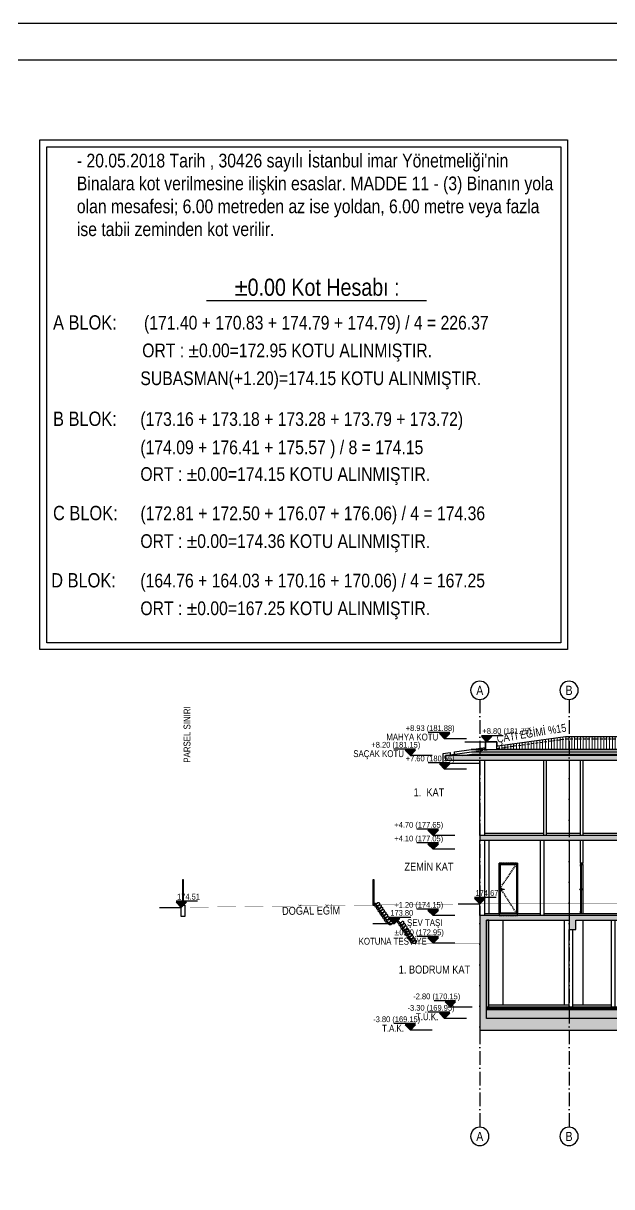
# Model space of a CAD drawing. Header units: millimetres. Extents: x 82776 to 137242, y 11666 to 27998.
# Drawn here: x 91927 to 92570, y 17838 to 19109 of the extents above; entities that cross this region are included whole.
import ezdxf
from ezdxf.enums import TextEntityAlignment as Align

# ---------------------------------------------------------------- set-up
doc = ezdxf.new("R2010")
doc.units = ezdxf.units.MM
for name, pattern in [('( Hidden )', [0.375, 0.25, -0.125]), ('ACAD_ISO03W100', [30, 12, -18]), ('ACAD_ISO10W100', [18, 12, -3, 0, -3]), ('DASHDOT', [1, 0.5, -0.25, 0, -0.25]), ('DASHED', [15, 10, -5])]:
    doc.linetypes.add(name, pattern=pattern)
for name, color, linetype in [('0_IFC_Concrete Trace', 253, '( Hidden )'), ('0_IFC_Elevation_3', 21, 'Continuous'), ('0_IFC_Elevation_4', 11, 'Continuous'), ('0_IFC_Elevation_5', 252, 'Continuous'), ('0_IFC_Grid', 14, 'ACAD_ISO10W100'), ('0_IFC_Grid_Text_100', 14, 'Continuous'), ('0_IFC_Hatch', 250, 'Continuous'), ('0_IFC_Hatch_Structure', 251, 'Continuous'), ('0_IFC_Legend_Viewport', 7, 'Continuous'), ('0_IFC_Notation_Level_50', 160, 'Continuous'), ('0_IFC_Notation_Section_50', 10, 'Continuous'), ('0_IFC_Parsel Sınırı', 191, 'ACAD_ISO03W100'), ('0_IFC_Steelsection', 20, 'Continuous'), ('0_IFC_Text_Explanation_200', 231, 'Continuous'), ('0_IFC_Text_Explanation_50', 231, 'Continuous'), ('1_IFC_Concrete_Section', 50, 'Continuous'), ('1_IFC_Door', 83, 'Continuous'), ('2_IFC_Handrail', 181, 'Continuous'), ('2_IFC_Wall', 130, 'Continuous'), ('4_IFC_Adhesive', 135, 'Continuous'), ('4_IFC_Floor_Cladding', 143, 'Continuous'), ('4_IFC_Kaplama', 55, 'Continuous'), ('7_IFC_Landscape', 45, 'Continuous')]:
    doc.layers.add(name, color=color, linetype=linetype)
doc.styles.add('IFC_TEXT', font='ARIALN.TTF')

# ---------------------------------------------------------------- blocks, each defined once
blk = doc.blocks.new('KOT HESABI')
at = {"layer": '0_IFC_Text_Explanation_200'}
blk.add_line((159.5, -115.6), (399.8, -115.6), dxfattribs=at)
for points in [[(-22.5, 59.9), (554, 59.9), (554, -497), (-22.5, -497)], [(-15, 52.4), (546.5, 52.4), (546.5, -489.5), (-15, -489.5)]]:
    blk.add_lwpolyline(points, close=True, dxfattribs=at)
at = {"layer": '0_IFC_Text_Explanation_200', "style": 'IFC_TEXT'}
for s, height, p in [('           %%P0.00 Kot Hesabı : ', 18.75, (124.4, -110.4)), ('A BLOK:', 15.62, (-8.1, -147.3)), ('(171.40 + 170.83 + 174.79 + 174.79) / 4 = 226.37 ', 15, (91.3, -147.3)), ('ORT : %%P0.00=172.95 KOTU ALINMIŞTIR.', 15, (89.3, -177.6)), ('SUBASMAN(+1.20)=174.15 KOTU ALINMIŞTIR.', 15, (87.3, -208)), ('B BLOK:', 15.62, (-8.1, -252.6)), ('(173.16 + 173.18 + 173.28 + 173.79 + 173.72) ', 15, (87.3, -252.6)), ('(174.09 + 176.41 + 175.57 ) / 8 = 174.15', 15, (87.3, -283.5)), ('ORT : %%P0.00=174.15 KOTU ALINMIŞTIR.', 15, (87.3, -312.7)), ('C BLOK:', 15.62, (-8.1, -355.6)), ('(172.81 + 172.50 + 176.07 + 176.06) / 4 = 174.36', 15, (87.4, -355.6)), ('ORT : %%P0.00=174.36 KOTU ALINMIŞTIR.', 15, (87.3, -386)), ('D BLOK:', 15.62, (-10.1, -429.1)), ('(164.76 + 164.03 + 170.16 + 170.06) / 4 = 167.25', 15, (87.3, -429.1)), ('ORT : %%P0.00=167.25 KOTU ALINMIŞTIR.', 15, (87.3, -459.4))]:
    blk.add_text(s, height=height, dxfattribs=at).set_placement(p)
at = {"layer": '0_IFC_Text_Explanation_200', "insert": (17.9, 44.9), "char_height": 15, "width": 526.532, "attachment_point": 1, "style": 'IFC_TEXT'}
blk.add_mtext("- 20.05.2018 Tarih , 30426 sayılı İstanbul imar Yönetmeliği'nin Binalara kot verilmesine ilişkin esaslar. MADDE 11 - (3) Binanın yola olan mesafesi; 6.00 metreden az ise yoldan, 6.00 metre veya fazla ise tabii zeminden kot verilir.", dxfattribs=at)
blk = doc.blocks.new('*U1842')
at = {"layer": '0_IFC_Legend_Viewport', "transparency": 33554687}
blk.add_lwpolyline([(-5476.5, 2920), (0, 2920), (0, 0), (-5476.5, 0)], close=True, dxfattribs=at)
at = {"style": 'IFC_TEXT'}
for tag, p in [('PAFTA', (-3296.7, 17.9)), ('OLCEK', (-110.4, 17.9))]:
    blk.add_attdef(tag, p, '', height=35, dxfattribs=at)
blk = doc.blocks.new('P_FITIL2')
at = {"layer": '4_IFC_Adhesive'}
blk.add_line((0.5, 0), (-0.5, 0), dxfattribs=at)
blk.add_lwpolyline([(-0.6, -0.1), (-0.1, -0.1), (-0.1, -0.3), (-0.1, -0.3), (-0.1, -0.5), (-0.1, -0.5), (-0.1, -0.7), (0.1, -0.7), (0.1, -0.5), (0.1, -0.5), (0.1, -0.3), (0.1, -0.3), (0.1, -0.1), (0.6, -0.1)], dxfattribs=at)
for radius, start, end in [(0.61, 10.3889, 169.6111), (0.51, 24.3157, 155.6843)]:
    blk.add_arc((0, -0.2), radius, start, end, dxfattribs=at)
blk = doc.blocks.new('*U2165')
at = {"layer": '0_IFC_Elevation_5'}
for p, q in [((-5.2, -6.6), (-5.2, -220, 0)), ((-6, -114, 0), (0.5, -114, 0)), ((0.5, -116, 0), (-6, -116, 0)), ((1, -112.5, 0), (0.5, -112.5, 0)), ((0.5, -112.5, 0), (0.5, -117.5, 0)), ((0.5, -117.5, 0), (1, -117.5, 0)), ((4.8, -112.5, 0), (5.3, -112.5, 0)), ((5.3, -117.5, 0), (4.8, -117.5, 0)), ((5.3, -112.5, 0), (5.3, -117.5, 0)), ((8, -114, 0), (5.3, -114, 0)), ((5.3, -116, 0), (8, -116, 0)), ((8, -116, 0), (8, -114, 0))]:
    blk.add_line(p, q, dxfattribs=at)
at = {"layer": '0_IFC_Elevation_5', "elevation": 0}
for points in [[(4.8, -5.2), (4.8, -220)], [(-6, -114), (-6, -116)]]:
    blk.add_lwpolyline(points, dxfattribs=at)
at = {"layer": '1_IFC_Door'}
for p, q in [((1.2, -219, 0), (1.2, -5.7, 0)), ((1.2, -5.9, 0), (4.6, -5.9, 0)), ((4.6, -5.7, 0), (4.6, -219, 0)), ((1.2, -218.8, 0), (4.6, -218.8, 0))]:
    blk.add_line(p, q, dxfattribs=at)
for points in [[(4.8, -5), (-0.5, -5), (-0.5, -5.4), (0.5, -5.4), (0.5, -5.9), (-0.1, -5.9), (-0.1, -6.2), (0.5, -6.2), (0.5, -6.6), (-5.2, -6.6), (-5.2, 0), (4.8, 0)], [(1.2, -5.9), (1.2, -13.9), (4.6, -13.9), (4.6, -5.9)], [(1.2, -111), (1.2, -119), (4.6, -119), (4.6, -111)], [(1.2, -210.8), (1.2, -218.8), (4.6, -218.8), (4.6, -210.8)]]:
    blk.add_lwpolyline(points, close=True, dxfattribs=at)
at = {"layer": '1_IFC_Door', "elevation": 0}
blk.add_lwpolyline([(4.8, -5), (-0.5, -5), (-0.5, -5.4), (4.6, -5.4, 0.414214), (4.8, -5.2), (4.8, -5), (4.8, -5)], format="xyb", dxfattribs=at)
at = {"layer": '1_IFC_Door'}
blk.add_lwpolyline([(4.8, -5.9), (4.8, -218.8, -0.414214), (4.6, -219), (1.2, -219, -0.414214), (1, -218.8), (1, -218.6), (1, -6.1), (1, -5.9, -0.414214), (1.2, -5.7), (4.6, -5.7, -0.414214)], format="xyb", close=True, dxfattribs=at)
at = {"rotation": 270}
blk.add_blockref('P_FITIL2', (0.6, -6, 0), dxfattribs=at)
blk = doc.blocks.new('*U1034')
blk.add_wipeout([(80, 220), (0, 220), (0, 0), (80, 0)]).dxf.layer = '0_IFC_Elevation_5'
at = {"layer": '0_IFC_Elevation_4'}
for points in [[(80, 0), (80, 220), (0, 220), (0, 0)], [(75, 1), (75, 214), (5, 214), (5, 1)]]:
    blk.add_lwpolyline(points, close=True, dxfattribs=at)
blk.add_lwpolyline([(76, 0), (76, 215), (4, 215), (4, 0)], dxfattribs=at)
at = {"layer": '0_IFC_Elevation_5', "linetype": 'DASHED', "ltscale": 0.5}
blk.add_lwpolyline([(0, -10), (0, 220), (80, 220), (80, -10)], close=True, dxfattribs=at)
blk.add_lwpolyline([(5, 1), (75, 110.5), (5, 214)], dxfattribs=at)
at = {"layer": '0_IFC_Elevation_5'}
blk.add_lwpolyline([(70, 104, 1), (70, 106), (58, 106), (58, 104)], format="xyb", close=True, dxfattribs=at)
blk.add_circle((70, 105), 3, dxfattribs=at)
blk = doc.blocks.new('0_IFC_AXIS_TEXT_100')
at = {"layer": '0_IFC_Grid_Text_100'}
blk.add_circle((0, 1000), 1000, dxfattribs=at)
at = {"layer": '0_IFC_Grid_Text_100', "style": 'IFC_TEXT'}
blk.add_attdef('AXIS_NO', text='', height=1000, dxfattribs=at).set_placement((0, 993), align=Align.MIDDLE_CENTER)
blk = doc.blocks.new('SEV TASI')
blk.add_wipeout([(3.1, 10.3), (-0.4, 10.3), (-0.8, 10.3), (-1.1, 10.1), (-1.5, 9.9), (-1.7, 9.7), (-1.9, 9.4), (-2, 9), (-2.1, 8.6), (-2, 8.2), (0, 0), (10, 0), (11.2, -4.7), (19.9, -4.7), (24.4, 2.9), (24.8, 3.9), (24.9, 5), (24.8, 6.1), (24.5, 7.2), (24, 8.2), (23.3, 9.1), (22.4, 9.8), (21.4, 10.3), (17.9, 10.3), (14.8, 5.6), (4.3, 5.6)]).dxf.layer = '7_IFC_Landscape'
at = {"layer": '7_IFC_Landscape'}
blk.add_lwpolyline([(0, 0), (-2, 8.2, -0.486604), (-0.4, 10.3), (3.1, 10.3), (4.3, 5.6), (14.8, 5.6), (17.9, 10.3), (21.4, 10.3, -0.425542), (24.4, 2.9), (19.9, -4.7), (11.2, -4.7), (10, 0)], format="xyb", close=True, dxfattribs=at)
blk = doc.blocks.new('*U2143')
blk.add_blockref('SEV TASI', (52, -77.2))
blk.add_blockref('SEV TASI', (58.9, -87.5))
blk.add_blockref('SEV TASI', (65.9, -97.8))
blk.add_blockref('SEV TASI', (72.8, -108.1))
blk.add_blockref('SEV TASI', (79.8, -118.5))
blk.add_blockref('SEV TASI', (86.7, -128.8))
blk.add_blockref('SEV TASI', (93.6, -139.1))
blk.add_blockref('SEV TASI', (100.6, -149.4))
blk.add_blockref('SEV TASI', (107.5, -159.7))
blk = doc.blocks.new('*U2144')
blk.add_blockref('SEV TASI', (52.5, -78))
blk.add_blockref('SEV TASI', (59.4, -88.3))
blk.add_blockref('SEV TASI', (66.4, -98.6))
blk.add_blockref('SEV TASI', (73.3, -108.9))
blk.add_blockref('SEV TASI', (80.3, -119.2))
blk.add_blockref('SEV TASI', (87.2, -129.5))
blk.add_blockref('SEV TASI', (94.1, -139.8))
blk.add_blockref('SEV TASI', (101.1, -150.1))
blk.add_blockref('SEV TASI', (108, -160.4))
blk = doc.blocks.new('0_IFC_NOT_RUDELEVEL_50_N')
at = {"layer": '0_IFC_Notation_Level_50'}
h = blk.add_hatch(color=256, dxfattribs=at)
h.dxf.hatch_style = 1
h.paths.add_polyline_path([(-201.6, 201.6), (201.6, 201.6), (0, 0)])
for p, q in [((-834.4, 0), (0, 0)), ((-201.6, 246.4), (627.2, 246.4))]:
    blk.add_line(p, q, dxfattribs=at)
blk.add_lwpolyline([(-201.6, 201.6), (201.6, 201.6), (0, 0), (-201.6, 201.6)], dxfattribs=at)
at = {"layer": '0_IFC_Notation_Level_50', "style": 'IFC_TEXT'}
blk.add_attdef('LEVEL', (-201.6, 302.4), '', height=280, dxfattribs=at)
blk = doc.blocks.new('VAZ 1_DE')
at = {"layer": '0_IFC_Elevation_4', "linetype": 'DASHED', "ltscale": 3, "const_width": 1}
blk.add_lwpolyline([(842.4, -1076.4), (1304.4, -1070.7), (3304.4, -1072.7), (3904.4, -1012.7), (5904.4, -945.7), (6504.4, -1001.7), (7254.4, -1007.7), (7689.4, -1011.3)], dxfattribs=at)
ref = blk.add_blockref('0_IFC_NOT_RUDELEVEL_50_N', (1304.4, -1070.7), dxfattribs=dict(xscale=0.114, yscale=0.114, zscale=0.114))
ref.add_attrib('LEVEL', '174.67', (1285.8, -1036.3), dxfattribs={"layer": '0_IFC_Notation_Level_50', "height": 24.94, "style": 'IFC_TEXT'})
ref = blk.add_blockref('0_IFC_NOT_RUDELEVEL_50_N', (0, -1086.7, -349700.6), dxfattribs=dict(xscale=0.114, yscale=0.114, zscale=0.114))
ref.add_attrib('LEVEL', '174.51', (-18.5, -1052.3, -349700.6), dxfattribs={"layer": '0_IFC_Notation_Level_50', "height": 24.94, "style": 'IFC_TEXT'})
at = {"layer": '0_IFC_Elevation_4', "linetype": 'DASHED', "ltscale": 3, "insert": (440.2, -1084.4), "char_height": 35, "attachment_point": 1, "rotation": 0.4691, "style": 'IFC_TEXT'}
blk.add_mtext_dynamic_manual_height_columns('\\pxt4;DOĞAL EĞİM', width=252.297, gutter_width=125, heights=[0], dxfattribs=at)
blk = doc.blocks.new('1-1 VAZIYET KESITI')
at = {"layer": '0_IFC_Elevation_5'}
h = blk.add_hatch(dxfattribs=at)
h.set_pattern_fill('AR-CONC', color=256, scale=0.3, angle=180)
h.set_pattern_definition([(230, (-107543.747, -29261.813), (-54.6554, 4.781726), [5.715, -62.865]), (175, (-107543.747, -29261.81), (10.573026, -57.317054), [4.572, -50.292175]), (280.451445, (-107548.3, -29261.414), (-44.082374, -52.535326), [4.857003, -53.427073]), (226.1842, (-107543.747, -29277.05), (-81.323712, 12.6127), [8.5725, -94.2975]), (276.63556, (-107550.52, -29276), (-71.22124, -74.22784), [7.28551, -80.14068]), (171.18415, (-107543.75, -29277.05), (-71.22124, -74.22784), [6.85799, -75.43792]), (201, (-107551.367, -29273.243), (-45.484317, 30.67956), [5.715, -62.865]), (146, (-107551.367, -29273.24), (-18.540609, -55.25639), [4.572, -50.292]), (251.451445, (-107555.157, -29270.686), (-64.024926, -24.57683), [4.857003, -53.42698]), (217.5, (-107543.747, -29261.813), (-0.926581, -25.3665117), [0, -49.6824, 0, -51.054, 0, -50.4825]), (187.5, (-107543.747, -29261.813), (-20.045899, -30.0541724), [0, -29.1084, 0, -48.5394, 0, -19.2405]), (147.5, (-107526.754, -29261.813), (-40.6771786, 1.7186232), [0, -19.05, 0, -59.436, 0, -78.867]), (137.5, (-107519.134, -29261.813), (-44.438754, -7.627947), [0, -24.765, 0, -39.4716, 0, -56.007])])
h.paths.add_polyline_path([(-7159.22631, 767.27392), (-5649.22631, 767.27392), (-5649.22631, 727.27392), (-7159.22631, 727.27392)])
at = {"layer": '0_IFC_Hatch', "lineweight": 0, "transparency": 33554687}
h = blk.add_hatch(dxfattribs=at)
h.set_pattern_fill('LINE', color=256, scale=4, angle=90)
h.set_pattern_definition([(90, (-116675.13, -30293.168), (-12.7, 8e-16), [])])
h.paths.add_polyline_path([(-5563.53801, 1960.02392), (-5152.23368, 1903.02885), (-7226.22082, 1903.02885), (-6814.91714, 1960.02392)])
at = {"layer": '0_IFC_Hatch_Structure'}
h = blk.add_hatch(dxfattribs=at)
h.set_pattern_fill('ANSI31', color=256, angle=180)
h.set_pattern_definition([(225, (-107543.7466, -29261.8125), (2.24506403, -2.24506403), [])])
h.paths.add_polyline_path([(-7159.22631, 767.27392), (-5649.22631, 767.27392), (-5649.22631, 777.27392), (-7159.22631, 777.27392)])
at = {"layer": '0_IFC_Concrete Trace', "linetype": '( Hidden )', "ltscale": 50}
blk.add_lwpolyline([(-7224.83895, 1893.12478), (-6814.22757, 1950.02392), (-5564.22757, 1950.02392), (-5153.61281, 1893.1244)], dxfattribs=at)
at = {"layer": '0_IFC_Elevation_3'}
blk.add_lwpolyline([(-5563.53801, 1960.02392), (-5152.23368, 1903.02885), (-7226.22082, 1903.02885), (-6814.91714, 1960.02392), (-5563.53801, 1960.02392)], close=True, dxfattribs=at)
at = {"layer": '0_IFC_Elevation_4'}
for points in [[(-6799.22631, 1857.27392), (-6799.22631, 1537.27392)], [(-7149.22631, 1507.27392), (-7149.22631, 1187.27392)], [(-6799.22631, 1507.27392), (-6799.22631, 1187.27392)], [(-6739.22631, 1157.27392), (-6739.22631, 787.27392)]]:
    blk.add_lwpolyline(points, dxfattribs=at)
at = {"layer": '0_IFC_Elevation_5'}
blk.add_lwpolyline([(-6819.22631, 787.27392), (-6819.22631, 1157.27392)], dxfattribs=at)
at = {"layer": '0_IFC_Grid', "ltscale": 5}
for points in [[(-7189.22631, 2122.27392), (-7189.22631, 252.27392)], [(-6799.22631, 2122.27392), (-6799.22631, 252.27392)]]:
    blk.add_lwpolyline(points, dxfattribs=at)
at = {"layer": '0_IFC_Parsel Sınırı', "ltscale": 0.3, "const_width": 1}
blk.add_lwpolyline([(-8493.60058, 117.27392), (-8493.58571, 2092.27392)], dxfattribs=at)
at = {"layer": '0_IFC_Steelsection'}
for points in [[(-7339.22631, 1877.27392), (-7224.83895, 1893.12478), (-5153.61555, 1893.12478), (-5039.22801, 1877.27392)], [(-7266.37197, 1877.27392), (-7224.14939, 1883.12478), (-5154.30512, 1883.12478), (-5112.08246, 1877.27392)]]:
    blk.add_lwpolyline(points, dxfattribs=at)
at = {"layer": '1_IFC_Concrete_Section'}
for points in [[(-5039.22631, 1857.27392), (-5039.22631, 1877.27392), (-7339.22631, 1877.27392), (-7339.22631, 1857.27392)], [(-6569.22631, 1527.27392), (-7189.22631, 1527.27392), (-7189.22631, 1507.27392), (-6569.22631, 1507.27392)], [(-7159.22631, 767.27392), (-5649.22631, 767.27392), (-5649.22631, 777.27392), (-7159.22631, 777.27392)]]:
    blk.add_lwpolyline(points, close=True, dxfattribs=at)
at = {"layer": '1_IFC_Concrete_Section', "elevation": -349700.63934}
blk.add_lwpolyline([(-8478.58571, 1223.27389), (-8478.58571, 1173.27389), (-8493.58571, 1173.27389), (-8493.58571, 1223.27389)], close=True, dxfattribs=at)
at = {"layer": '2_IFC_Handrail', "elevation": -349700.63934}
blk.add_lwpolyline([(-8483.58571, 1223.27389), (-8483.58571, 1333.27389), (-8488.58571, 1333.27389), (-8488.58571, 1223.27389)], close=True, dxfattribs=at)
at = {"layer": '2_IFC_Wall'}
for points in [[(-7169.22631, 1527.27392), (-7189.22631, 1527.27392), (-7189.22631, 1857.27392), (-7169.22631, 1857.27392)], [(-6899.22631, 1527.27392), (-6909.22631, 1527.27392), (-6909.22631, 1857.27392), (-6899.22631, 1857.27392)], [(-6739.22631, 1527.27392), (-6749.22631, 1527.27392), (-6749.22631, 1857.27392), (-6739.22631, 1857.27392)], [(-7169.22631, 1177.27392), (-7189.22631, 1177.27392), (-7189.22631, 1507.27392), (-7169.22631, 1507.27392)], [(-6909.22631, 1177.27392), (-6924.22631, 1177.27392), (-6924.22631, 1507.27392), (-6909.22631, 1507.27392)], [(-6739.26464, 1407.27392), (-6749.26464, 1407.27392), (-6749.22631, 1507.27392), (-6739.22631, 1507.27392)], [(-7159.22631, 777.27392), (-7149.22631, 777.27392), (-7149.22631, 1157.27392), (-7159.22631, 1157.27392)], [(-6599.22631, 777.27392), (-6614.22631, 777.27392), (-6614.22631, 1157.27392), (-6599.22631, 1157.27392)], [(-6784.22631, 777.27392), (-6799.22631, 777.27392), (-6799.22631, 1117.27392), (-6784.22631, 1117.27392)]]:
    blk.add_lwpolyline(points, close=True, dxfattribs=at)
at = {"layer": '4_IFC_Floor_Cladding'}
for points in [[(-7169.22631, 1537.27392), (-6909.22631, 1537.27392)], [(-6899.22631, 1537.27392), (-6749.22631, 1537.27392)], [(-6739.22631, 1537.27392), (-6579.22631, 1537.27392)], [(-7169.22801, 1187.27392), (-6924.22631, 1187.27392)], [(-6909.22631, 1187.27392), (-6509.22632, 1187.27392)], [(-7149.22631, 787.27392), (-6799.22631, 787.27392)], [(-6784.22631, 787.27392), (-6614.22631, 787.27392)]]:
    blk.add_lwpolyline(points, dxfattribs=at)
at = {"layer": '4_IFC_Kaplama', "transparency": 33554687}
blk.add_lwpolyline([(-7189.22631, 1842.27392), (-7349.22631, 1842.27392), (-7349.22631, 1885.98376), (-7319.22757, 1890.14074), (-7319.22757, 1880.04518), (-7299.22757, 1882.81662), (-7299.22757, 1892.91217), (-7226.22082, 1903.02885), (-5152.23368, 1903.02885), (-5079.22757, 1892.91228), (-5079.22757, 1882.81673), (-5059.22757, 1880.0453), (-5059.22757, 1890.14085), (-5029.22884, 1885.98388), (-5029.22884, 1842.27392), (-5189.22631, 1842.27392)], dxfattribs=at)
ref = blk.add_blockref('0_IFC_AXIS_TEXT_100', (-7189.22631, 2122.27392), dxfattribs=dict(xscale=-0.04, yscale=0.04, zscale=0.04, rotation=0.0064968962269241))
ref.add_attrib('AXIS_NO', 'A', dxfattribs={"layer": '0_IFC_Grid_Text_100', "height": 40, "rotation": 0.0064969, "style": 'IFC_TEXT'}).set_placement((-7189.23082, 2161.98256), align=Align.MIDDLE_CENTER)
ref = blk.add_blockref('0_IFC_AXIS_TEXT_100', (-6799.22631, 2122.27392), dxfattribs=dict(xscale=-0.04, yscale=0.04, zscale=0.04, rotation=0.0064968962269241))
ref.add_attrib('AXIS_NO', 'B', dxfattribs={"layer": '0_IFC_Grid_Text_100', "height": 40, "rotation": 0.0064969, "style": 'IFC_TEXT'}).set_placement((-6799.23082, 2161.98256), align=Align.MIDDLE_CENTER)
ref = blk.add_blockref('0_IFC_NOT_RUDELEVEL_50_N', (-7342.72589, 1950.02392), dxfattribs=dict(xscale=-0.114, yscale=0.114, zscale=0.114))
ref.add_attrib('LEVEL', '+8.93 (181.88)', (-7512.83935, 1984.49752), dxfattribs={"layer": '0_IFC_Notation_Level_50', "height": 24.9375, "style": 'IFC_TEXT'})
ref = blk.add_blockref('0_IFC_NOT_RUDELEVEL_50_N', (-7492.72589, 1877.27392), dxfattribs=dict(xscale=-0.114, yscale=0.114, zscale=0.114))
ref.add_attrib('LEVEL', '+8.20 (181.15)', (-7662.83935, 1911.74752), dxfattribs={"layer": '0_IFC_Notation_Level_50', "height": 24.9375, "style": 'IFC_TEXT'})
ref = blk.add_blockref('0_IFC_NOT_RUDELEVEL_50_N', (-7342.72589, 1817.27392), dxfattribs=dict(xscale=-0.114, yscale=0.114, zscale=0.114))
ref.add_attrib('LEVEL', '+7.60 (180.55)', (-7512.83935, 1851.74752), dxfattribs={"layer": '0_IFC_Notation_Level_50', "height": 24.9375, "style": 'IFC_TEXT'})
ref = blk.add_blockref('0_IFC_NOT_RUDELEVEL_50_N', (-7392.72589, 1527.27392), dxfattribs=dict(xscale=-0.114, yscale=0.114, zscale=0.114))
ref.add_attrib('LEVEL', '+4.70 (177.65)', (-7562.83935, 1561.74752), dxfattribs={"layer": '0_IFC_Notation_Level_50', "height": 24.9375, "style": 'IFC_TEXT'})
ref = blk.add_blockref('0_IFC_NOT_RUDELEVEL_50_N', (-7392.72589, 1467.27392), dxfattribs=dict(xscale=-0.114, yscale=0.114, zscale=0.114))
ref.add_attrib('LEVEL', '+4.10 (177.05)', (-7562.83935, 1501.74752), dxfattribs={"layer": '0_IFC_Notation_Level_50', "height": 24.9375, "style": 'IFC_TEXT'})
at = {"xscale": -1, "rotation": 359.9984618957857}
blk.add_blockref('*U2165', (-6744.45032, 1407.27306), dxfattribs=at)
at = {"rotation": 359.9999999936056}
blk.add_blockref('*U2143', (-7598.44735, 1219.48862), dxfattribs=at)
ref = blk.add_blockref('0_IFC_NOT_RUDELEVEL_50_N', (-7317.72589, 777.27392), dxfattribs=dict(xscale=-0.114, yscale=0.114, zscale=0.114))
ref.add_attrib('LEVEL', '-2.80 (170.15)', (-7479.99748, 811.74752), dxfattribs={"layer": '0_IFC_Notation_Level_50', "height": 24.9375, "style": 'IFC_TEXT'})
ref = blk.add_blockref('0_IFC_NOT_RUDELEVEL_50_N', (-7342.72589, 727.27392), dxfattribs=dict(xscale=-0.114, yscale=0.114, zscale=0.114))
ref.add_attrib('LEVEL', '-3.30 (169.95)', (-7504.99748, 761.74752), dxfattribs={"layer": '0_IFC_Notation_Level_50', "height": 24.9375, "style": 'IFC_TEXT'})
ref = blk.add_blockref('0_IFC_NOT_RUDELEVEL_50_N', (-7492.72589, 677.27392), dxfattribs=dict(xscale=-0.114, yscale=0.114, zscale=0.114))
ref.add_attrib('LEVEL', '-3.80 (169.15)', (-7654.99748, 711.74752), dxfattribs={"layer": '0_IFC_Notation_Level_50', "height": 24.9375, "style": 'IFC_TEXT'})
ref = blk.add_blockref('0_IFC_AXIS_TEXT_100', (-7189.22369, 172.27392), dxfattribs=dict(xscale=-0.04, yscale=0.04, zscale=0.04, rotation=0.0064968962269241))
ref.add_attrib('AXIS_NO', 'A', dxfattribs={"layer": '0_IFC_Grid_Text_100', "height": 40, "rotation": 0.0064969, "style": 'IFC_TEXT'}).set_placement((-7189.22819, 211.98256), align=Align.MIDDLE_CENTER)
ref = blk.add_blockref('0_IFC_AXIS_TEXT_100', (-6799.22369, 172.27392), dxfattribs=dict(xscale=-0.04, yscale=0.04, zscale=0.04, rotation=0.0064968962269241))
ref.add_attrib('AXIS_NO', 'B', dxfattribs={"layer": '0_IFC_Grid_Text_100', "height": 40, "rotation": 0.0064969, "style": 'IFC_TEXT'}).set_placement((-6799.22819, 211.98256), align=Align.MIDDLE_CENTER)
at = {"layer": '0_IFC_Notation_Level_50', "char_height": 30, "attachment_point": 3, "style": 'IFC_TEXT'}
for s, width, insert in [('MAHYA KOTU', 236.3108618, (-7370.70829, 1973.00632)), ('SAÇAK KOTU', 262.7231776, (-7520.70829, 1900.25632)), ('T.Ü.K.', 128.3106315, (-7370.70829, 750.25632)), ('T.A.K.', 128.3106315, (-7520.70829, 700.25632))]:
    blk.add_mtext_dynamic_manual_height_columns(s, width=width, gutter_width=12.5, heights=[0], dxfattribs=dict(at, insert=insert))
at = {"layer": '0_IFC_Parsel Sınırı', "insert": (-8483.59959, 2092.27392), "char_height": 30, "attachment_point": 3, "rotation": 90, "style": 'IFC_TEXT'}
blk.add_mtext_dynamic_manual_height_columns('PARSEL SINIRI', width=379.0453472, gutter_width=12.5, heights=[0], dxfattribs=at)
at = {"layer": '0_IFC_Text_Explanation_50', "char_height": 35, "attachment_point": 5, "style": 'IFC_TEXT'}
for s, width, insert in [('\\pxt4;1.  KAT', 215.8253282, (-7411.3369, 1716.35392)), ('\\pxt4;ZEMİN KAT', 215.8253282, (-7411.3369, 1391.35392)), ('\\pxi-0.46999,l1.46999,t1.46999,4;1. BODRUM KAT', 425.8881937, (-7404.88589, 941.35392))]:
    blk.add_mtext_dynamic_manual_height_columns(s, width=width, gutter_width=125, heights=[0], dxfattribs=dict(at, insert=insert))
at = {"xscale": -1}
blk.add_blockref('*U1034', (-7024.22631, 1187.27392), dxfattribs=at)
at = {"rotation": 359.9999999936056}
blk.add_blockref('*U2144', (-7704.70395, 1302.71047), dxfattribs=at)
at = {"layer": '0_IFC_Notation_Level_50', "insert": (-7420.70829, 1080.25632), "char_height": 30, "attachment_point": 3, "style": 'IFC_TEXT'}
blk.add_mtext_dynamic_manual_height_columns('KOTUNA TESVİYE', width=336.2922542, gutter_width=12.5, heights=[0], dxfattribs=at)
at = {"layer": '0_IFC_Text_Explanation_50', "insert": (-7507.0863, 1161.75008), "char_height": 30, "attachment_point": 1, "style": 'IFC_TEXT'}
blk.add_mtext_dynamic_manual_height_columns('ŞEV TAŞI', width=178.7277254, gutter_width=12.5, heights=[0], dxfattribs=at)
at = {"layer": '0_IFC_Hatch_Structure'}
h = blk.add_hatch(dxfattribs=at)
h.set_pattern_fill('ANSI33', color=256, scale=3, angle=180)
h.set_pattern_definition([(225, (-107543.747, -29261.813), (13.4703842, -13.4703842), []), (225, (-107557.217, -29261.813), (13.4703842, -13.4703842), [9.525, -4.7625])])
h.paths.add_polyline_path([(-5219.22631, 1157.27392), (-5219.22631, 727.27392), (-5469.22631, 727.27392), (-5469.22631, 627.27392), (-5629.22631, 627.27392), (-5629.22631, 727.27392), (-7159.22631, 727.27392), (-7159.22631, 1157.27392), (-6799.22631, 1157.27392), (-6799.22631, 1117.27392), (-6769.22631, 1117.27392), (-6769.22631, 1157.27392), (-6502.22632, 1157.27392), (-6502.22632, 1177.27392), (-7189.22631, 1177.27392), (-7189.22631, 677.27392), (-5679.22631, 677.27392), (-5679.22631, 577.27392), (-5419.22631, 577.27392), (-5419.22631, 677.27392), (-5189.22631, 677.27392), (-5189.22631, 1177.27392), (-5469.22631, 1177.27392), (-5469.22631, 1157.27392)])
h.paths.add_polyline_path([(-6569.22631, 1527.27392), (-7189.22631, 1527.27392), (-7189.22631, 1507.27392), (-6569.22631, 1507.27392)])
h.paths.add_polyline_path([(-5469.22631, 1507.27392), (-5189.22631, 1507.27392), (-5189.22631, 1527.27392), (-5469.22631, 1527.27392)])
h.paths.add_polyline_path([(-5039.22631, 1857.27392), (-5039.22631, 1877.27392), (-7339.22631, 1877.27392), (-7339.22631, 1857.27392)])
at = {"layer": '0_IFC_Elevation_5'}
blk.add_lwpolyline([(-7089.22631, 1157.27392), (-7089.22631, 787.27392)], dxfattribs=at)
at = {"layer": '0_IFC_Notation_Section_50', "linetype": 'DASHDOT', "ltscale": 40, "const_width": 0.03216}
blk.add_lwpolyline([(0, 0), (0, 2300), (-8493.58571, 2299.99962), (-8493.58571, -0.00038)], close=True, dxfattribs=at)
at = {"layer": '1_IFC_Concrete_Section'}
for points in [[(-5629.22631, 727.27392), (-7159.22631, 727.27392), (-7159.22631, 1157.27392), (-6799.22631, 1157.27392), (-6799.22631, 1117.27392), (-6769.22631, 1117.27392), (-6769.22631, 1157.27392), (-6502.22632, 1157.27392)], [(-6502.22632, 1177.27392), (-7189.22631, 1177.27392), (-7189.22631, 677.27392), (-5679.22631, 677.27392)]]:
    blk.add_lwpolyline(points, dxfattribs=at)
at = {"layer": '2_IFC_Handrail'}
blk.add_lwpolyline([(-7651.20285, 1223.60977), (-7651.20285, 1333.60977), (-7656.20285, 1333.60977), (-7656.20285, 1223.60977)], close=True, dxfattribs=at)
at = {"layer": '7_IFC_Landscape', "const_width": 1}
blk.add_lwpolyline([(-7189.22631, 1057.27392), (-7489.19374, 1057.27392), (-7546.68016, 1142.27392), (-7596.68016, 1142.27392), (-7651.41368, 1223.56395), (-8478.58571, 1213.46397)], dxfattribs=at)
blk.add_blockref('VAZ 1_DE', (-8493.58571, 2299.99962))
ref = blk.add_blockref('0_IFC_NOT_RUDELEVEL_50_N', (-7392.72589, 1177.27392), dxfattribs=dict(xscale=-0.114, yscale=0.114, zscale=0.114))
ref.add_attrib('LEVEL', '+1.20 (174.15)', (-7562.83935, 1211.74752), dxfattribs={"layer": '0_IFC_Notation_Level_50', "height": 24.9375, "style": 'IFC_TEXT'})
ref = blk.add_blockref('0_IFC_NOT_RUDELEVEL_50_N', (-7561.60066, 1142.27392), dxfattribs=dict(xscale=0.114, yscale=0.114, zscale=0.114))
ref.add_attrib('LEVEL', '173.80', (-7580.13446, 1176.74752), dxfattribs={"layer": '0_IFC_Notation_Level_50', "height": 24.9375, "style": 'IFC_TEXT'})
ref = blk.add_blockref('0_IFC_NOT_RUDELEVEL_50_N', (-7392.72589, 1057.27392), dxfattribs=dict(xscale=-0.114, yscale=0.114, zscale=0.114))
ref.add_attrib('LEVEL', '%%P0.00 (172.95)', (-7562.83935, 1091.74752), dxfattribs={"layer": '0_IFC_Notation_Level_50', "height": 24.9375, "style": 'IFC_TEXT'})
blk.add_wipeout([(-7114.22463, 1937.27392), (-7164.22485, 1937.27392), (-7164.22485, 1903.02885), (-7114.22463, 1903.02885)])
blk.add_wipeout([(-7114.22463, 1937.27392), (-7164.22485, 1937.27392), (-7164.22485, 1903.02885), (-7114.22463, 1903.02885)])
at = {"layer": '0_IFC_Elevation_5'}
blk.add_lwpolyline([(-7114.22463, 1937.27392), (-7164.22485, 1937.27392), (-7164.22485, 1903.02885), (-7114.22463, 1903.02885)], close=True, dxfattribs=at)
blk.add_lwpolyline([(-7164.22463, 1911.61977), (-7164.22463, 1937.27392), (-7114.22463, 1937.27392), (-7114.22463, 1918.54836)], dxfattribs=at)
ref = blk.add_blockref('0_IFC_NOT_RUDELEVEL_50_N', (-7159.22474, 1937.27392), dxfattribs=dict(xscale=0.114, yscale=0.114, zscale=0.114))
ref.add_attrib('LEVEL', '+8.80 (181.75)', (-7177.75853, 1971.74752), dxfattribs={"layer": '0_IFC_Notation_Level_50', "height": 24.9375, "style": 'IFC_TEXT'})
at = {"layer": '0_IFC_Text_Explanation_50', "insert": (-6814.31186, 2016.83307, 174726.40381), "char_height": 35, "attachment_point": 3, "rotation": 9.27293352, "style": 'IFC_TEXT'}
blk.add_mtext_dynamic_manual_height_columns('ÇATI EĞİMİ %15', width=394.4563731, gutter_width=12.5, heights=[0], dxfattribs=at)

msp = doc.modelspace()

# ---------------------------------------------------------------- linework, layer by layer
msp.add_lwpolyline([(82776.4, 19109.3), (82776.4, 16109.3), (125837.1, 16109.1), (125837.1, 19109.1)], close=True)

# ---------------------------------------------------------------- block references
for name, p in [('*U1842', (94438.9, 16149.3)), ('KOT HESABI', (91967.3, 18921.9))]:
    msp.add_blockref(name, p)

# ---------------------------------------------------------------- next in the draw order: block references
at = {"xscale": 0.25, "yscale": 0.25, "zscale": 0.25}
msp.add_blockref('1-1 VAZIYET KESITI', (94222.7, 17839.8), dxfattribs=at)

doc.saveas('drawing.dxf')
